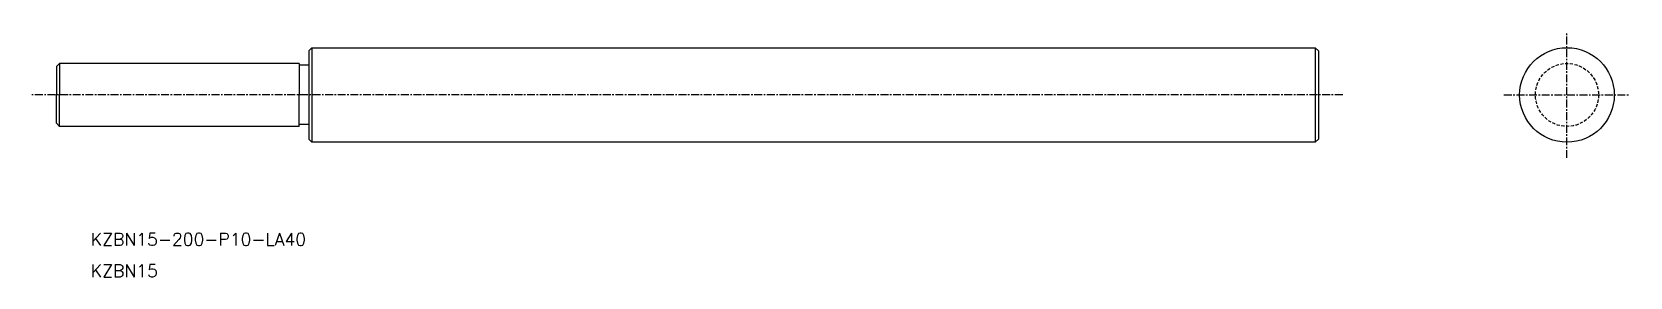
# Model space of a CAD drawing. Extents: x -24215 to -19844, y 30600 to 31576.
# Drawn here: x -24214.7 to -23961.5, y 31536.7 to 31575.6 of the extents above; entities outside this region: 1.
import ezdxf

# ---------------------------------------------------------------- set-up
doc = ezdxf.new("R2010")
doc.units = 0
doc.header["$PDMODE"] = 1
doc.linetypes.add('CENTER', pattern=[2, 1.25, -0.25, 0.25, -0.25])
doc.linetypes.add('DASHED', pattern=[0.75, 0.5, -0.25])
doc.layers.get('0').update_dxf_attribs({"linetype": 'CONTINUOUS'})
doc.layers.add('CENTER', color=1, linetype='CENTER')
doc.styles.add('MISUMI', font='txt.shx')

msp = doc.modelspace()

# ---------------------------------------------------------------- linework, layer by layer
at = {"color": 7, "linetype": 'CONTINUOUS'}
for p, q in [((-24170.87, 31572.61), (-24170.37, 31573.11)), ((-24170.37, 31573.11), (-24011.37, 31573.11)), ((-24170.37, 31573.11), (-24170.37, 31558.11)), ((-24011.37, 31573.11), (-24011.37, 31558.11)), ((-24010.87, 31572.61), (-24011.37, 31573.11)), ((-24210.87, 31570.11), (-24210.37, 31570.61)), ((-24172.37, 31570.61), (-24210.37, 31570.61)), ((-24210.37, 31570.61), (-24210.37, 31565.61)), ((-24172.37, 31570.61), (-24172.37, 31565.61)), ((-24170.87, 31570.31), (-24172.37, 31570.31)), ((-24170.87, 31572.61), (-24170.87, 31558.61)), ((-24010.87, 31572.61), (-24010.87, 31558.61)), ((-24210.87, 31570.11), (-24210.87, 31565.61)), ((-24210.87, 31561.11), (-24210.87, 31565.61)), ((-24210.37, 31560.61), (-24210.37, 31565.61)), ((-24172.37, 31560.61), (-24172.37, 31565.61)), ((-24210.87, 31561.11), (-24210.37, 31560.61)), ((-24172.37, 31560.61), (-24210.37, 31560.61)), ((-24170.87, 31560.91), (-24172.37, 31560.91)), ((-24170.87, 31558.61), (-24170.37, 31558.11)), ((-24011.37, 31558.11), (-24170.37, 31558.11)), ((-24010.87, 31558.61), (-24011.37, 31558.11))]:
    msp.add_line(p, q, dxfattribs=at)
msp.add_circle((-23971.48, 31565.61), 7.5, dxfattribs=at)
at = {"color": 3, "linetype": 'DASHED'}
msp.add_circle((-23971.48, 31565.61), 5, dxfattribs=at)
at = {"color": 7, "linetype": 'CONTINUOUS'}
msp.add_point((-19844.35, 30599.58), dxfattribs=at)
at = {"layer": 'CENTER', "color": 1, "linetype": 'CENTER'}
for p, q in [((-23971.48, 31555.61), (-23971.48, 31575.61)), ((-24007.02, 31565.61), (-24214.73, 31565.61)), ((-23981.48, 31565.61), (-23961.48, 31565.61))]:
    msp.add_line(p, q, dxfattribs=at)

# ---------------------------------------------------------------- texts
at = {"color": 7, "linetype": 'CONTINUOUS', "style": 'MISUMI'}
for s, p in [('KZBN15-200-P10-LA40', (-24205.41, 31541.69)), ('KZBN15', (-24205.41, 31536.69))]:
    msp.add_text(s, height=2, dxfattribs=at).set_placement(p)

doc.saveas('drawing.dxf')
